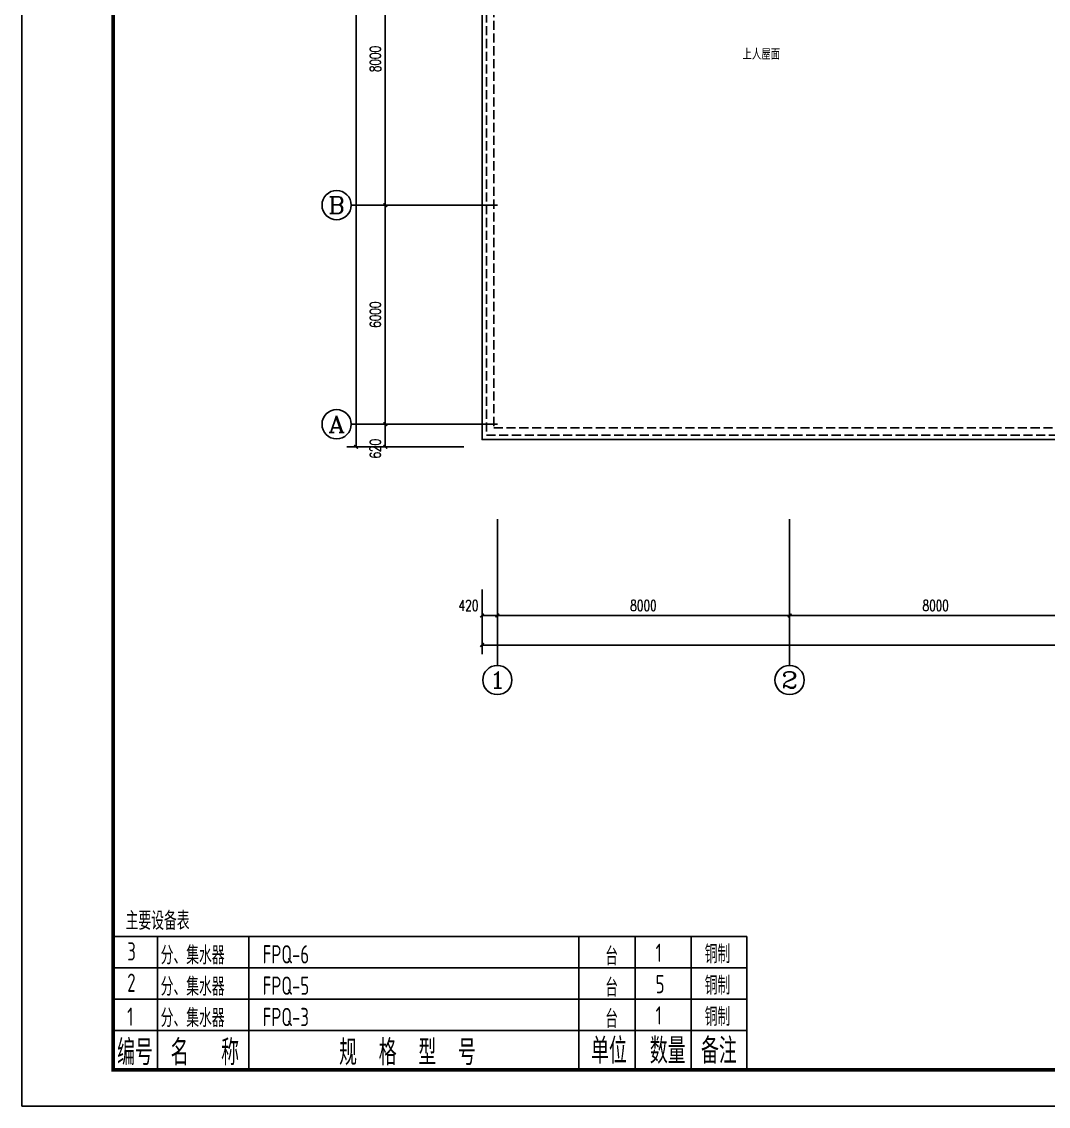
# Model space of a CAD drawing. Extents: x 2430460 to 2514560, y -608375 to -364775.
# Drawn here: x 2430460 to 2458565, y -424175 to -394475 of the extents above; entities that cross this region are included whole.
import ezdxf
from ezdxf.enums import TextEntityAlignment as Align

# ---------------------------------------------------------------- set-up
doc = ezdxf.new("R2010")
doc.units = 0
doc.header["$LTSCALE"] = 1000
doc.header["$MEASUREMENT"] = 0
doc.linetypes.add('DASH', pattern=[0.35, 0.25, -0.1])
doc.layers.add('A-FLOR-IDEN', color=7, linetype='Continuous', lineweight=20)
for name, color, linetype in [('AXIS', 3, 'Continuous'), ('AXIS_TEXT', 7, 'Continuous'), ('PUB_DIM', 3, 'Continuous'), ('PUB_TEXT', 7, 'Continuous'), ('TK', 4, 'Continuous'), ('设备表', 7, 'Continuous'), ('采暖', 7, 'Continuous')]:
    doc.layers.add(name, color=color, linetype=linetype)
doc.styles.add('11$0$TSSD_Norm', font='TSSDENG', dxfattribs={"width": 0.7, "bigfont": 'HZTXT'})
doc.styles.add('_TCH_AXIS', font='COMPLEX', dxfattribs={"bigfont": 'GBCBIG'})
doc.styles.add('_TCH_DIM_T3', font='SIMPLEX', dxfattribs={"width": 0.705882, "bigfont": 'GBCBIG'})
doc.styles.add('COMPLEX', font='COMPLEX')
doc.styles.add('HZTXT1', font='romans.shx', dxfattribs={"width": 0.7, "bigfont": 'GBHZFS.SHX'})
doc.styles.add('ROS', font='simhei.ttf', dxfattribs={"width": 0.7})
doc.styles.get("Standard").update_dxf_attribs({"font": 'gbenor.shx', "bigfont": 'gbcbig.shx'})
doc.styles.add('TSSD_Dimension', font='tssdeng.shx', dxfattribs={"width": 0.7, "bigfont": 'hztxt.shx'})
doc.styles.add('TSSD_Rein', font='Tssdeng.shx', dxfattribs={"width": 0.7, "bigfont": 'hztxt.shx'})
doc.dimstyles.new('_TCH_ARCH&&100', dxfattribs={"dimtxt": 297.5, "dimasz": 100, "dimexe": 250, "dimexo": 300, "dimgap": 126.25, "dimtad": 1, "dimdec": 0, "dimzin": 0, "dimdsep": 46, "dimtxsty": '_TCH_DIM_T3', "dimblk": 'ARCHTICK', "dimcen": 0.09, "dimclrt": 7, "dimazin": 2, "dimtfac": 1, "dimtdec": 0, "dimtix": 1, "dimtmove": 2, "dimatfit": 3, "dimfxl": 30, "dimtolj": 1, "dimtzin": 0, "dimarcsym": 0})

# ---------------------------------------------------------------- blocks, each defined once
blk = doc.blocks.new('_ArchTick')
at = {"color": 0, "linetype": 'ByBlock', "const_width": 0.4}
blk.add_lwpolyline([(-0.5, -0.5), (0.5, 0.5)], dxfattribs=at)
blk = doc.blocks.new('*D143')
at = {"layer": 'Defpoints', "color": 0, "transparency": 16777216}
for p in [(-45219, -16333), (11621, -16333), (11621, -17376)]:
    blk.add_point(p, dxfattribs=at)
at = {"layer": 'PUB_DIM', "color": 0, "lineweight": -2, "transparency": 16777216}
for p, q in [((-45219, -16633), (-45219, -17626)), ((11621, -16633), (11621, -17626)), ((-45219, -17376), (11621, -17376))]:
    blk.add_line(p, q, dxfattribs=at)
at = {"layer": 'PUB_DIM', "color": 0, "lineweight": -2, "transparency": 16777216, "xscale": 100, "yscale": 100, "zscale": 100, "rotation": 180}
blk.add_blockref('_ArchTick', (-45219, -17376), dxfattribs=at)
at = {"layer": 'PUB_DIM', "color": 0, "lineweight": -2, "transparency": 16777216, "xscale": 100, "yscale": 100, "zscale": 100}
blk.add_blockref('_ArchTick', (11621, -17376), dxfattribs=at)
at = {"layer": 'PUB_DIM', "color": 7, "transparency": 16777216, "insert": (-16799, -17101), "char_height": 297.5, "attachment_point": 5, "style": '_TCH_DIM_T3'}
blk.add_mtext('\\A1;56840', dxfattribs=at)
blk = doc.blocks.new('*D144')
at = {"layer": 'Defpoints', "color": 0, "transparency": 16777216}
for p in [(-45219, -15552), (-44799, -15552), (-44799, -16569)]:
    blk.add_point(p, dxfattribs=at)
at = {"layer": 'PUB_DIM', "color": 0, "lineweight": -2, "transparency": 16777216}
for p, q in [((-45219, -15852), (-45219, -16819)), ((-44799, -15852), (-44799, -16819)), ((-45219, -16569), (-44799, -16569))]:
    blk.add_line(p, q, dxfattribs=at)
at = {"layer": 'PUB_DIM', "color": 0, "lineweight": -2, "transparency": 16777216, "xscale": 100, "yscale": 100, "zscale": 100, "rotation": 180}
blk.add_blockref('_ArchTick', (-45219, -16569), dxfattribs=at)
at = {"layer": 'PUB_DIM', "color": 0, "lineweight": -2, "transparency": 16777216, "xscale": 100, "yscale": 100, "zscale": 100}
blk.add_blockref('_ArchTick', (-44799, -16569), dxfattribs=at)
at = {"layer": 'PUB_DIM', "color": 7, "transparency": 16777216, "insert": (-45589, -16294), "char_height": 297.5, "attachment_point": 5, "style": '_TCH_DIM_T3'}
blk.add_mtext('\\A1;420', dxfattribs=at)
blk = doc.blocks.new('*D145')
at = {"layer": 'Defpoints', "color": 0, "transparency": 16777216}
for p in [(-44799, -15552), (-36799, -15552), (-36799, -16569)]:
    blk.add_point(p, dxfattribs=at)
at = {"layer": 'PUB_DIM', "color": 0, "lineweight": -2, "transparency": 16777216}
for p, q in [((-44799, -15852), (-44799, -16819)), ((-36799, -15852), (-36799, -16819)), ((-44799, -16569), (-36799, -16569))]:
    blk.add_line(p, q, dxfattribs=at)
at = {"layer": 'PUB_DIM', "color": 0, "lineweight": -2, "transparency": 16777216, "xscale": 100, "yscale": 100, "zscale": 100, "rotation": 180}
blk.add_blockref('_ArchTick', (-44799, -16569), dxfattribs=at)
at = {"layer": 'PUB_DIM', "color": 0, "lineweight": -2, "transparency": 16777216, "xscale": 100, "yscale": 100, "zscale": 100}
blk.add_blockref('_ArchTick', (-36799, -16569), dxfattribs=at)
at = {"layer": 'PUB_DIM', "color": 7, "transparency": 16777216, "insert": (-40799, -16294), "char_height": 297.5, "attachment_point": 5, "style": '_TCH_DIM_T3'}
blk.add_mtext('\\A1;8000', dxfattribs=at)
blk = doc.blocks.new('*D146')
at = {"layer": 'Defpoints', "color": 0, "transparency": 16777216}
for p in [(-36799, -15552), (-28799, -15552), (-28799, -16569)]:
    blk.add_point(p, dxfattribs=at)
at = {"layer": 'PUB_DIM', "color": 0, "lineweight": -2, "transparency": 16777216}
for p, q in [((-36799, -15852), (-36799, -16819)), ((-28799, -15852), (-28799, -16819)), ((-36799, -16569), (-28799, -16569))]:
    blk.add_line(p, q, dxfattribs=at)
at = {"layer": 'PUB_DIM', "color": 0, "lineweight": -2, "transparency": 16777216, "xscale": 100, "yscale": 100, "zscale": 100, "rotation": 180}
blk.add_blockref('_ArchTick', (-36799, -16569), dxfattribs=at)
at = {"layer": 'PUB_DIM', "color": 0, "lineweight": -2, "transparency": 16777216, "xscale": 100, "yscale": 100, "zscale": 100}
blk.add_blockref('_ArchTick', (-28799, -16569), dxfattribs=at)
at = {"layer": 'PUB_DIM', "color": 7, "transparency": 16777216, "insert": (-32799, -16294), "char_height": 297.5, "attachment_point": 5, "style": '_TCH_DIM_T3'}
blk.add_mtext('\\A1;8000', dxfattribs=at)
blk = doc.blocks.new('*D153')
at = {"layer": 'Defpoints', "color": 0, "transparency": 16777216}
for p in [(-48667, 19089), (-47476, 19089), (-47476, -11951)]:
    blk.add_point(p, dxfattribs=at)
at = {"layer": 'PUB_DIM', "color": 0, "lineweight": -2, "transparency": 16777216}
for p, q in [((-47776, 19089), (-48917, 19089)), ((-48667, -11951), (-48667, 19089)), ((-47776, -11951), (-48917, -11951))]:
    blk.add_line(p, q, dxfattribs=at)
at = {"layer": 'PUB_DIM', "color": 0, "lineweight": -2, "transparency": 16777216, "xscale": 100, "yscale": 100, "zscale": 100}
for p, rotation in [((-48667, 19089), 90), ((-48667, -11951), 270)]:
    blk.add_blockref('_ArchTick', p, dxfattribs=dict(at, rotation=rotation))
at = {"layer": 'PUB_DIM', "color": 7, "transparency": 16777216, "insert": (-48942, 3569), "char_height": 297.5, "attachment_point": 5, "rotation": 90, "style": '_TCH_DIM_T3'}
blk.add_mtext('\\A1;31040', dxfattribs=at)
blk = doc.blocks.new('*D158')
at = {"layer": 'Defpoints', "color": 0, "transparency": 16777216}
for p in [(-47867, 2669), (-45419, 2669), (-45419, -5331)]:
    blk.add_point(p, dxfattribs=at)
at = {"layer": 'PUB_DIM', "color": 0, "lineweight": -2, "transparency": 16777216}
for p, q in [((-45719, 2669), (-48117, 2669)), ((-47867, -5331), (-47867, 2669)), ((-45719, -5331), (-48117, -5331))]:
    blk.add_line(p, q, dxfattribs=at)
at = {"layer": 'PUB_DIM', "color": 0, "lineweight": -2, "transparency": 16777216, "xscale": 100, "yscale": 100, "zscale": 100}
for p, rotation in [((-47867, 2669), 90), ((-47867, -5331), 270)]:
    blk.add_blockref('_ArchTick', p, dxfattribs=dict(at, rotation=rotation))
at = {"layer": 'PUB_DIM', "color": 7, "transparency": 16777216, "insert": (-48142, -1331), "char_height": 297.5, "attachment_point": 5, "rotation": 90, "style": '_TCH_DIM_T3'}
blk.add_mtext('\\A1;8000', dxfattribs=at)
blk = doc.blocks.new('*D159')
at = {"layer": 'Defpoints', "color": 0, "transparency": 16777216}
for p in [(-47867, -5331), (-45419, -5331), (-45419, -11331)]:
    blk.add_point(p, dxfattribs=at)
at = {"layer": 'PUB_DIM', "color": 0, "lineweight": -2, "transparency": 16777216}
for p, q in [((-45719, -5331), (-48117, -5331)), ((-47867, -11331), (-47867, -5331)), ((-45719, -11331), (-48117, -11331))]:
    blk.add_line(p, q, dxfattribs=at)
at = {"layer": 'PUB_DIM', "color": 0, "lineweight": -2, "transparency": 16777216, "xscale": 100, "yscale": 100, "zscale": 100}
for p, rotation in [((-47867, -5331), 90), ((-47867, -11331), 270)]:
    blk.add_blockref('_ArchTick', p, dxfattribs=dict(at, rotation=rotation))
at = {"layer": 'PUB_DIM', "color": 7, "transparency": 16777216, "insert": (-48142, -8331), "char_height": 297.5, "attachment_point": 5, "rotation": 90, "style": '_TCH_DIM_T3'}
blk.add_mtext('\\A1;6000', dxfattribs=at)
blk = doc.blocks.new('*D160')
at = {"layer": 'Defpoints', "color": 0, "transparency": 16777216}
for p in [(-47867, -11331), (-45419, -11331), (-45419, -11951)]:
    blk.add_point(p, dxfattribs=at)
at = {"layer": 'PUB_DIM', "color": 0, "lineweight": -2, "transparency": 16777216}
for p, q in [((-45719, -11331), (-48117, -11331)), ((-47867, -11951), (-47867, -11331)), ((-45719, -11951), (-48117, -11951))]:
    blk.add_line(p, q, dxfattribs=at)
at = {"layer": 'PUB_DIM', "color": 0, "lineweight": -2, "transparency": 16777216, "xscale": 100, "yscale": 100, "zscale": 100}
for p, rotation in [((-47867, -11331), 90), ((-47867, -11951), 270)]:
    blk.add_blockref('_ArchTick', p, dxfattribs=dict(at, rotation=rotation))
at = {"layer": 'PUB_DIM', "color": 7, "transparency": 16777216, "insert": (-48142, -12001), "char_height": 297.5, "attachment_point": 5, "rotation": 90, "style": '_TCH_DIM_T3'}
blk.add_mtext('\\A1;620', dxfattribs=at)
blk = doc.blocks.new('*D254')
at = {"layer": 'Defpoints', "color": 0, "transparency": 16777216}
for p in [(-45219, -16333), (11621, -16333), (11621, -17376)]:
    blk.add_point(p, dxfattribs=at)
at = {"layer": 'PUB_DIM', "color": 0, "lineweight": -2, "transparency": 16777216}
for p, q in [((-45219, -16633), (-45219, -17626)), ((11621, -16633), (11621, -17626)), ((-45219, -17376), (11621, -17376))]:
    blk.add_line(p, q, dxfattribs=at)
at = {"layer": 'PUB_DIM', "color": 0, "lineweight": -2, "transparency": 16777216, "xscale": 100, "yscale": 100, "zscale": 100, "rotation": 180}
blk.add_blockref('_ArchTick', (-45219, -17376), dxfattribs=at)
at = {"layer": 'PUB_DIM', "color": 0, "lineweight": -2, "transparency": 16777216, "xscale": 100, "yscale": 100, "zscale": 100}
blk.add_blockref('_ArchTick', (11621, -17376), dxfattribs=at)
at = {"layer": 'PUB_DIM', "color": 7, "transparency": 16777216, "insert": (-16799, -17101), "char_height": 297.5, "attachment_point": 5, "style": '_TCH_DIM_T3'}
blk.add_mtext('\\A1;56840', dxfattribs=at)
blk = doc.blocks.new('*D255')
at = {"layer": 'Defpoints', "color": 0, "transparency": 16777216}
for p in [(-45219, -15552), (-44799, -15552), (-44799, -16569)]:
    blk.add_point(p, dxfattribs=at)
at = {"layer": 'PUB_DIM', "color": 0, "lineweight": -2, "transparency": 16777216}
for p, q in [((-45219, -15852), (-45219, -16819)), ((-44799, -15852), (-44799, -16819)), ((-45219, -16569), (-44799, -16569))]:
    blk.add_line(p, q, dxfattribs=at)
at = {"layer": 'PUB_DIM', "color": 0, "lineweight": -2, "transparency": 16777216, "xscale": 100, "yscale": 100, "zscale": 100, "rotation": 180}
blk.add_blockref('_ArchTick', (-45219, -16569), dxfattribs=at)
at = {"layer": 'PUB_DIM', "color": 0, "lineweight": -2, "transparency": 16777216, "xscale": 100, "yscale": 100, "zscale": 100}
blk.add_blockref('_ArchTick', (-44799, -16569), dxfattribs=at)
at = {"layer": 'PUB_DIM', "color": 7, "transparency": 16777216, "insert": (-45589, -16294), "char_height": 297.5, "attachment_point": 5, "style": '_TCH_DIM_T3'}
blk.add_mtext('\\A1;420', dxfattribs=at)
blk = doc.blocks.new('*D256')
at = {"layer": 'Defpoints', "color": 0, "transparency": 16777216}
for p in [(-44799, -15552), (-36799, -15552), (-36799, -16569)]:
    blk.add_point(p, dxfattribs=at)
at = {"layer": 'PUB_DIM', "color": 0, "lineweight": -2, "transparency": 16777216}
for p, q in [((-44799, -15852), (-44799, -16819)), ((-36799, -15852), (-36799, -16819)), ((-44799, -16569), (-36799, -16569))]:
    blk.add_line(p, q, dxfattribs=at)
at = {"layer": 'PUB_DIM', "color": 0, "lineweight": -2, "transparency": 16777216, "xscale": 100, "yscale": 100, "zscale": 100, "rotation": 180}
blk.add_blockref('_ArchTick', (-44799, -16569), dxfattribs=at)
at = {"layer": 'PUB_DIM', "color": 0, "lineweight": -2, "transparency": 16777216, "xscale": 100, "yscale": 100, "zscale": 100}
blk.add_blockref('_ArchTick', (-36799, -16569), dxfattribs=at)
at = {"layer": 'PUB_DIM', "color": 7, "transparency": 16777216, "insert": (-40799, -16294), "char_height": 297.5, "attachment_point": 5, "style": '_TCH_DIM_T3'}
blk.add_mtext('\\A1;8000', dxfattribs=at)
blk = doc.blocks.new('*D257')
at = {"layer": 'Defpoints', "color": 0, "transparency": 16777216}
for p in [(-36799, -15552), (-28799, -15552), (-28799, -16569)]:
    blk.add_point(p, dxfattribs=at)
at = {"layer": 'PUB_DIM', "color": 0, "lineweight": -2, "transparency": 16777216}
for p, q in [((-36799, -15852), (-36799, -16819)), ((-28799, -15852), (-28799, -16819)), ((-36799, -16569), (-28799, -16569))]:
    blk.add_line(p, q, dxfattribs=at)
at = {"layer": 'PUB_DIM', "color": 0, "lineweight": -2, "transparency": 16777216, "xscale": 100, "yscale": 100, "zscale": 100, "rotation": 180}
blk.add_blockref('_ArchTick', (-36799, -16569), dxfattribs=at)
at = {"layer": 'PUB_DIM', "color": 0, "lineweight": -2, "transparency": 16777216, "xscale": 100, "yscale": 100, "zscale": 100}
blk.add_blockref('_ArchTick', (-28799, -16569), dxfattribs=at)
at = {"layer": 'PUB_DIM', "color": 7, "transparency": 16777216, "insert": (-32799, -16294), "char_height": 297.5, "attachment_point": 5, "style": '_TCH_DIM_T3'}
blk.add_mtext('\\A1;8000', dxfattribs=at)
blk = doc.blocks.new('*D264')
at = {"layer": 'Defpoints', "color": 0, "transparency": 16777216}
for p in [(-48667, 19089), (-47476, 19089), (-47476, -11951)]:
    blk.add_point(p, dxfattribs=at)
at = {"layer": 'PUB_DIM', "color": 0, "lineweight": -2, "transparency": 16777216}
for p, q in [((-47776, 19089), (-48917, 19089)), ((-48667, -11951), (-48667, 19089)), ((-47776, -11951), (-48917, -11951))]:
    blk.add_line(p, q, dxfattribs=at)
at = {"layer": 'PUB_DIM', "color": 0, "lineweight": -2, "transparency": 16777216, "xscale": 100, "yscale": 100, "zscale": 100}
for p, rotation in [((-48667, 19089), 90), ((-48667, -11951), 270)]:
    blk.add_blockref('_ArchTick', p, dxfattribs=dict(at, rotation=rotation))
at = {"layer": 'PUB_DIM', "color": 7, "transparency": 16777216, "insert": (-48942, 3569), "char_height": 297.5, "attachment_point": 5, "rotation": 90, "style": '_TCH_DIM_T3'}
blk.add_mtext('\\A1;31040', dxfattribs=at)
blk = doc.blocks.new('*D269')
at = {"layer": 'Defpoints', "color": 0, "transparency": 16777216}
for p in [(-47867, 2669), (-45419, 2669), (-45419, -5331)]:
    blk.add_point(p, dxfattribs=at)
at = {"layer": 'PUB_DIM', "color": 0, "lineweight": -2, "transparency": 16777216}
for p, q in [((-45719, 2669), (-48117, 2669)), ((-47867, -5331), (-47867, 2669)), ((-45719, -5331), (-48117, -5331))]:
    blk.add_line(p, q, dxfattribs=at)
at = {"layer": 'PUB_DIM', "color": 0, "lineweight": -2, "transparency": 16777216, "xscale": 100, "yscale": 100, "zscale": 100}
for p, rotation in [((-47867, 2669), 90), ((-47867, -5331), 270)]:
    blk.add_blockref('_ArchTick', p, dxfattribs=dict(at, rotation=rotation))
at = {"layer": 'PUB_DIM', "color": 7, "transparency": 16777216, "insert": (-48142, -1331), "char_height": 297.5, "attachment_point": 5, "rotation": 90, "style": '_TCH_DIM_T3'}
blk.add_mtext('\\A1;8000', dxfattribs=at)
blk = doc.blocks.new('*D270')
at = {"layer": 'Defpoints', "color": 0, "transparency": 16777216}
for p in [(-47867, -5331), (-45419, -5331), (-45419, -11331)]:
    blk.add_point(p, dxfattribs=at)
at = {"layer": 'PUB_DIM', "color": 0, "lineweight": -2, "transparency": 16777216}
for p, q in [((-45719, -5331), (-48117, -5331)), ((-47867, -11331), (-47867, -5331)), ((-45719, -11331), (-48117, -11331))]:
    blk.add_line(p, q, dxfattribs=at)
at = {"layer": 'PUB_DIM', "color": 0, "lineweight": -2, "transparency": 16777216, "xscale": 100, "yscale": 100, "zscale": 100}
for p, rotation in [((-47867, -5331), 90), ((-47867, -11331), 270)]:
    blk.add_blockref('_ArchTick', p, dxfattribs=dict(at, rotation=rotation))
at = {"layer": 'PUB_DIM', "color": 7, "transparency": 16777216, "insert": (-48142, -8331), "char_height": 297.5, "attachment_point": 5, "rotation": 90, "style": '_TCH_DIM_T3'}
blk.add_mtext('\\A1;6000', dxfattribs=at)
blk = doc.blocks.new('*D271')
at = {"layer": 'Defpoints', "color": 0, "transparency": 16777216}
for p in [(-47867, -11331), (-45419, -11331), (-45419, -11951)]:
    blk.add_point(p, dxfattribs=at)
at = {"layer": 'PUB_DIM', "color": 0, "lineweight": -2, "transparency": 16777216}
for p, q in [((-45719, -11331), (-48117, -11331)), ((-47867, -11951), (-47867, -11331)), ((-45719, -11951), (-48117, -11951))]:
    blk.add_line(p, q, dxfattribs=at)
at = {"layer": 'PUB_DIM', "color": 0, "lineweight": -2, "transparency": 16777216, "xscale": 100, "yscale": 100, "zscale": 100}
for p, rotation in [((-47867, -11331), 90), ((-47867, -11951), 270)]:
    blk.add_blockref('_ArchTick', p, dxfattribs=dict(at, rotation=rotation))
at = {"layer": 'PUB_DIM', "color": 7, "transparency": 16777216, "insert": (-48142, -12001), "char_height": 297.5, "attachment_point": 5, "rotation": 90, "style": '_TCH_DIM_T3'}
blk.add_mtext('\\A1;620', dxfattribs=at)
blk = doc.blocks.new('*D365')
at = {"layer": 'Defpoints', "color": 0, "transparency": 16777216}
for p in [(-45219, -16333), (11621, -16333), (11621, -17376)]:
    blk.add_point(p, dxfattribs=at)
at = {"layer": 'PUB_DIM', "color": 0, "lineweight": -2, "transparency": 16777216}
for p, q in [((-45219, -16633), (-45219, -17626)), ((11621, -16633), (11621, -17626)), ((-45219, -17376), (11621, -17376))]:
    blk.add_line(p, q, dxfattribs=at)
at = {"layer": 'PUB_DIM', "color": 0, "lineweight": -2, "transparency": 16777216, "xscale": 100, "yscale": 100, "zscale": 100, "rotation": 180}
blk.add_blockref('_ArchTick', (-45219, -17376), dxfattribs=at)
at = {"layer": 'PUB_DIM', "color": 0, "lineweight": -2, "transparency": 16777216, "xscale": 100, "yscale": 100, "zscale": 100}
blk.add_blockref('_ArchTick', (11621, -17376), dxfattribs=at)
at = {"layer": 'PUB_DIM', "color": 7, "transparency": 16777216, "insert": (-16799, -17101), "char_height": 297.5, "attachment_point": 5, "style": '_TCH_DIM_T3'}
blk.add_mtext('\\A1;56840', dxfattribs=at)
blk = doc.blocks.new('*D366')
at = {"layer": 'Defpoints', "color": 0, "transparency": 16777216}
for p in [(-45219, -15552), (-44799, -15552), (-44799, -16569)]:
    blk.add_point(p, dxfattribs=at)
at = {"layer": 'PUB_DIM', "color": 0, "lineweight": -2, "transparency": 16777216}
for p, q in [((-45219, -15852), (-45219, -16819)), ((-44799, -15852), (-44799, -16819)), ((-45219, -16569), (-44799, -16569))]:
    blk.add_line(p, q, dxfattribs=at)
at = {"layer": 'PUB_DIM', "color": 0, "lineweight": -2, "transparency": 16777216, "xscale": 100, "yscale": 100, "zscale": 100, "rotation": 180}
blk.add_blockref('_ArchTick', (-45219, -16569), dxfattribs=at)
at = {"layer": 'PUB_DIM', "color": 0, "lineweight": -2, "transparency": 16777216, "xscale": 100, "yscale": 100, "zscale": 100}
blk.add_blockref('_ArchTick', (-44799, -16569), dxfattribs=at)
at = {"layer": 'PUB_DIM', "color": 7, "transparency": 16777216, "insert": (-45589, -16294), "char_height": 297.5, "attachment_point": 5, "style": '_TCH_DIM_T3'}
blk.add_mtext('\\A1;420', dxfattribs=at)
blk = doc.blocks.new('*D367')
at = {"layer": 'Defpoints', "color": 0, "transparency": 16777216}
for p in [(-44799, -15552), (-36799, -15552), (-36799, -16569)]:
    blk.add_point(p, dxfattribs=at)
at = {"layer": 'PUB_DIM', "color": 0, "lineweight": -2, "transparency": 16777216}
for p, q in [((-44799, -15852), (-44799, -16819)), ((-36799, -15852), (-36799, -16819)), ((-44799, -16569), (-36799, -16569))]:
    blk.add_line(p, q, dxfattribs=at)
at = {"layer": 'PUB_DIM', "color": 0, "lineweight": -2, "transparency": 16777216, "xscale": 100, "yscale": 100, "zscale": 100, "rotation": 180}
blk.add_blockref('_ArchTick', (-44799, -16569), dxfattribs=at)
at = {"layer": 'PUB_DIM', "color": 0, "lineweight": -2, "transparency": 16777216, "xscale": 100, "yscale": 100, "zscale": 100}
blk.add_blockref('_ArchTick', (-36799, -16569), dxfattribs=at)
at = {"layer": 'PUB_DIM', "color": 7, "transparency": 16777216, "insert": (-40799, -16294), "char_height": 297.5, "attachment_point": 5, "style": '_TCH_DIM_T3'}
blk.add_mtext('\\A1;8000', dxfattribs=at)
blk = doc.blocks.new('*D368')
at = {"layer": 'Defpoints', "color": 0, "transparency": 16777216}
for p in [(-36799, -15552), (-28799, -15552), (-28799, -16569)]:
    blk.add_point(p, dxfattribs=at)
at = {"layer": 'PUB_DIM', "color": 0, "lineweight": -2, "transparency": 16777216}
for p, q in [((-36799, -15852), (-36799, -16819)), ((-28799, -15852), (-28799, -16819)), ((-36799, -16569), (-28799, -16569))]:
    blk.add_line(p, q, dxfattribs=at)
at = {"layer": 'PUB_DIM', "color": 0, "lineweight": -2, "transparency": 16777216, "xscale": 100, "yscale": 100, "zscale": 100, "rotation": 180}
blk.add_blockref('_ArchTick', (-36799, -16569), dxfattribs=at)
at = {"layer": 'PUB_DIM', "color": 0, "lineweight": -2, "transparency": 16777216, "xscale": 100, "yscale": 100, "zscale": 100}
blk.add_blockref('_ArchTick', (-28799, -16569), dxfattribs=at)
at = {"layer": 'PUB_DIM', "color": 7, "transparency": 16777216, "insert": (-32799, -16294), "char_height": 297.5, "attachment_point": 5, "style": '_TCH_DIM_T3'}
blk.add_mtext('\\A1;8000', dxfattribs=at)
blk = doc.blocks.new('*D375')
at = {"layer": 'Defpoints', "color": 0, "transparency": 16777216}
for p in [(-48667, 19089), (-47476, 19089), (-47476, -11951)]:
    blk.add_point(p, dxfattribs=at)
at = {"layer": 'PUB_DIM', "color": 0, "lineweight": -2, "transparency": 16777216}
for p, q in [((-47776, 19089), (-48917, 19089)), ((-48667, -11951), (-48667, 19089)), ((-47776, -11951), (-48917, -11951))]:
    blk.add_line(p, q, dxfattribs=at)
at = {"layer": 'PUB_DIM', "color": 0, "lineweight": -2, "transparency": 16777216, "xscale": 100, "yscale": 100, "zscale": 100}
for p, rotation in [((-48667, 19089), 90), ((-48667, -11951), 270)]:
    blk.add_blockref('_ArchTick', p, dxfattribs=dict(at, rotation=rotation))
at = {"layer": 'PUB_DIM', "color": 7, "transparency": 16777216, "insert": (-48942, 3569), "char_height": 297.5, "attachment_point": 5, "rotation": 90, "style": '_TCH_DIM_T3'}
blk.add_mtext('\\A1;31040', dxfattribs=at)
blk = doc.blocks.new('*D380')
at = {"layer": 'Defpoints', "color": 0, "transparency": 16777216}
for p in [(-47867, 2669), (-45419, 2669), (-45419, -5331)]:
    blk.add_point(p, dxfattribs=at)
at = {"layer": 'PUB_DIM', "color": 0, "lineweight": -2, "transparency": 16777216}
for p, q in [((-45719, 2669), (-48117, 2669)), ((-47867, -5331), (-47867, 2669)), ((-45719, -5331), (-48117, -5331))]:
    blk.add_line(p, q, dxfattribs=at)
at = {"layer": 'PUB_DIM', "color": 0, "lineweight": -2, "transparency": 16777216, "xscale": 100, "yscale": 100, "zscale": 100}
for p, rotation in [((-47867, 2669), 90), ((-47867, -5331), 270)]:
    blk.add_blockref('_ArchTick', p, dxfattribs=dict(at, rotation=rotation))
at = {"layer": 'PUB_DIM', "color": 7, "transparency": 16777216, "insert": (-48142, -1331), "char_height": 297.5, "attachment_point": 5, "rotation": 90, "style": '_TCH_DIM_T3'}
blk.add_mtext('\\A1;8000', dxfattribs=at)
blk = doc.blocks.new('*D381')
at = {"layer": 'Defpoints', "color": 0, "transparency": 16777216}
for p in [(-47867, -5331), (-45419, -5331), (-45419, -11331)]:
    blk.add_point(p, dxfattribs=at)
at = {"layer": 'PUB_DIM', "color": 0, "lineweight": -2, "transparency": 16777216}
for p, q in [((-45719, -5331), (-48117, -5331)), ((-47867, -11331), (-47867, -5331)), ((-45719, -11331), (-48117, -11331))]:
    blk.add_line(p, q, dxfattribs=at)
at = {"layer": 'PUB_DIM', "color": 0, "lineweight": -2, "transparency": 16777216, "xscale": 100, "yscale": 100, "zscale": 100}
for p, rotation in [((-47867, -5331), 90), ((-47867, -11331), 270)]:
    blk.add_blockref('_ArchTick', p, dxfattribs=dict(at, rotation=rotation))
at = {"layer": 'PUB_DIM', "color": 7, "transparency": 16777216, "insert": (-48142, -8331), "char_height": 297.5, "attachment_point": 5, "rotation": 90, "style": '_TCH_DIM_T3'}
blk.add_mtext('\\A1;6000', dxfattribs=at)
blk = doc.blocks.new('*D382')
at = {"layer": 'Defpoints', "color": 0, "transparency": 16777216}
for p in [(-47867, -11331), (-45419, -11331), (-45419, -11951)]:
    blk.add_point(p, dxfattribs=at)
at = {"layer": 'PUB_DIM', "color": 0, "lineweight": -2, "transparency": 16777216}
for p, q in [((-45719, -11331), (-48117, -11331)), ((-47867, -11951), (-47867, -11331)), ((-45719, -11951), (-48117, -11951))]:
    blk.add_line(p, q, dxfattribs=at)
at = {"layer": 'PUB_DIM', "color": 0, "lineweight": -2, "transparency": 16777216, "xscale": 100, "yscale": 100, "zscale": 100}
for p, rotation in [((-47867, -11331), 90), ((-47867, -11951), 270)]:
    blk.add_blockref('_ArchTick', p, dxfattribs=dict(at, rotation=rotation))
at = {"layer": 'PUB_DIM', "color": 7, "transparency": 16777216, "insert": (-48142, -12001), "char_height": 297.5, "attachment_point": 5, "rotation": 90, "style": '_TCH_DIM_T3'}
blk.add_mtext('\\A1;620', dxfattribs=at)
blk = doc.blocks.new('_AXISO')
blk.add_circle((0, 0), 0.5)
at = {"layer": 'AXIS_TEXT', "style": 'COMPLEX', "width": 1.041667}
blk.add_attdef('A', text='', height=0.56, dxfattribs=at).set_placement((-0.25, -0.28), (0.25, -0.28), align=Align.FIT)
blk = doc.blocks.new('*D402')
at = {"layer": 'Defpoints', "color": 0, "transparency": 16777216}
for p in [(-45219, -16333), (11621, -16333), (11621, -17376)]:
    blk.add_point(p, dxfattribs=at)
at = {"layer": 'PUB_DIM', "color": 0, "lineweight": -2, "transparency": 16777216}
for p, q in [((-45219, -16633), (-45219, -17626)), ((11621, -16633), (11621, -17626)), ((-45219, -17376), (11621, -17376))]:
    blk.add_line(p, q, dxfattribs=at)
at = {"layer": 'PUB_DIM', "color": 0, "lineweight": -2, "transparency": 16777216, "xscale": 100, "yscale": 100, "zscale": 100, "rotation": 180}
blk.add_blockref('_ArchTick', (-45219, -17376), dxfattribs=at)
at = {"layer": 'PUB_DIM', "color": 0, "lineweight": -2, "transparency": 16777216, "xscale": 100, "yscale": 100, "zscale": 100}
blk.add_blockref('_ArchTick', (11621, -17376), dxfattribs=at)
at = {"layer": 'PUB_DIM', "color": 7, "transparency": 16777216, "insert": (-16799, -17101), "char_height": 297.5, "attachment_point": 5, "style": '_TCH_DIM_T3'}
blk.add_mtext('\\A1;56840', dxfattribs=at)
blk = doc.blocks.new('*D403')
at = {"layer": 'Defpoints', "color": 0, "transparency": 16777216}
for p in [(-45219, -15552), (-44799, -15552), (-44799, -16569)]:
    blk.add_point(p, dxfattribs=at)
at = {"layer": 'PUB_DIM', "color": 0, "lineweight": -2, "transparency": 16777216}
for p, q in [((-45219, -15852), (-45219, -16819)), ((-44799, -15852), (-44799, -16819)), ((-45219, -16569), (-44799, -16569))]:
    blk.add_line(p, q, dxfattribs=at)
at = {"layer": 'PUB_DIM', "color": 0, "lineweight": -2, "transparency": 16777216, "xscale": 100, "yscale": 100, "zscale": 100, "rotation": 180}
blk.add_blockref('_ArchTick', (-45219, -16569), dxfattribs=at)
at = {"layer": 'PUB_DIM', "color": 0, "lineweight": -2, "transparency": 16777216, "xscale": 100, "yscale": 100, "zscale": 100}
blk.add_blockref('_ArchTick', (-44799, -16569), dxfattribs=at)
at = {"layer": 'PUB_DIM', "color": 7, "transparency": 16777216, "insert": (-45589, -16294), "char_height": 297.5, "attachment_point": 5, "style": '_TCH_DIM_T3'}
blk.add_mtext('\\A1;420', dxfattribs=at)
blk = doc.blocks.new('*D404')
at = {"layer": 'Defpoints', "color": 0, "transparency": 16777216}
for p in [(-44799, -15552), (-36799, -15552), (-36799, -16569)]:
    blk.add_point(p, dxfattribs=at)
at = {"layer": 'PUB_DIM', "color": 0, "lineweight": -2, "transparency": 16777216}
for p, q in [((-44799, -15852), (-44799, -16819)), ((-36799, -15852), (-36799, -16819)), ((-44799, -16569), (-36799, -16569))]:
    blk.add_line(p, q, dxfattribs=at)
at = {"layer": 'PUB_DIM', "color": 0, "lineweight": -2, "transparency": 16777216, "xscale": 100, "yscale": 100, "zscale": 100, "rotation": 180}
blk.add_blockref('_ArchTick', (-44799, -16569), dxfattribs=at)
at = {"layer": 'PUB_DIM', "color": 0, "lineweight": -2, "transparency": 16777216, "xscale": 100, "yscale": 100, "zscale": 100}
blk.add_blockref('_ArchTick', (-36799, -16569), dxfattribs=at)
at = {"layer": 'PUB_DIM', "color": 7, "transparency": 16777216, "insert": (-40799, -16294), "char_height": 297.5, "attachment_point": 5, "style": '_TCH_DIM_T3'}
blk.add_mtext('\\A1;8000', dxfattribs=at)
blk = doc.blocks.new('*D405')
at = {"layer": 'Defpoints', "color": 0, "transparency": 16777216}
for p in [(-36799, -15552), (-28799, -15552), (-28799, -16569)]:
    blk.add_point(p, dxfattribs=at)
at = {"layer": 'PUB_DIM', "color": 0, "lineweight": -2, "transparency": 16777216}
for p, q in [((-36799, -15852), (-36799, -16819)), ((-28799, -15852), (-28799, -16819)), ((-36799, -16569), (-28799, -16569))]:
    blk.add_line(p, q, dxfattribs=at)
at = {"layer": 'PUB_DIM', "color": 0, "lineweight": -2, "transparency": 16777216, "xscale": 100, "yscale": 100, "zscale": 100, "rotation": 180}
blk.add_blockref('_ArchTick', (-36799, -16569), dxfattribs=at)
at = {"layer": 'PUB_DIM', "color": 0, "lineweight": -2, "transparency": 16777216, "xscale": 100, "yscale": 100, "zscale": 100}
blk.add_blockref('_ArchTick', (-28799, -16569), dxfattribs=at)
at = {"layer": 'PUB_DIM', "color": 7, "transparency": 16777216, "insert": (-32799, -16294), "char_height": 297.5, "attachment_point": 5, "style": '_TCH_DIM_T3'}
blk.add_mtext('\\A1;8000', dxfattribs=at)
blk = doc.blocks.new('*D412')
at = {"layer": 'Defpoints', "color": 0, "transparency": 16777216}
for p in [(-48667, 19089), (-47476, 19089), (-47476, -11951)]:
    blk.add_point(p, dxfattribs=at)
at = {"layer": 'PUB_DIM', "color": 0, "lineweight": -2, "transparency": 16777216}
for p, q in [((-47776, 19089), (-48917, 19089)), ((-48667, -11951), (-48667, 19089)), ((-47776, -11951), (-48917, -11951))]:
    blk.add_line(p, q, dxfattribs=at)
at = {"layer": 'PUB_DIM', "color": 0, "lineweight": -2, "transparency": 16777216, "xscale": 100, "yscale": 100, "zscale": 100}
for p, rotation in [((-48667, 19089), 90), ((-48667, -11951), 270)]:
    blk.add_blockref('_ArchTick', p, dxfattribs=dict(at, rotation=rotation))
at = {"layer": 'PUB_DIM', "color": 7, "transparency": 16777216, "insert": (-48942, 3569), "char_height": 297.5, "attachment_point": 5, "rotation": 90, "style": '_TCH_DIM_T3'}
blk.add_mtext('\\A1;31040', dxfattribs=at)
blk = doc.blocks.new('*D417')
at = {"layer": 'Defpoints', "color": 0, "transparency": 16777216}
for p in [(-47867, 2669), (-45419, 2669), (-45419, -5331)]:
    blk.add_point(p, dxfattribs=at)
at = {"layer": 'PUB_DIM', "color": 0, "lineweight": -2, "transparency": 16777216}
for p, q in [((-45719, 2669), (-48117, 2669)), ((-47867, -5331), (-47867, 2669)), ((-45719, -5331), (-48117, -5331))]:
    blk.add_line(p, q, dxfattribs=at)
at = {"layer": 'PUB_DIM', "color": 0, "lineweight": -2, "transparency": 16777216, "xscale": 100, "yscale": 100, "zscale": 100}
for p, rotation in [((-47867, 2669), 90), ((-47867, -5331), 270)]:
    blk.add_blockref('_ArchTick', p, dxfattribs=dict(at, rotation=rotation))
at = {"layer": 'PUB_DIM', "color": 7, "transparency": 16777216, "insert": (-48142, -1331), "char_height": 297.5, "attachment_point": 5, "rotation": 90, "style": '_TCH_DIM_T3'}
blk.add_mtext('\\A1;8000', dxfattribs=at)
blk = doc.blocks.new('*D418')
at = {"layer": 'Defpoints', "color": 0, "transparency": 16777216}
for p in [(-47867, -5331), (-45419, -5331), (-45419, -11331)]:
    blk.add_point(p, dxfattribs=at)
at = {"layer": 'PUB_DIM', "color": 0, "lineweight": -2, "transparency": 16777216}
for p, q in [((-45719, -5331), (-48117, -5331)), ((-47867, -11331), (-47867, -5331)), ((-45719, -11331), (-48117, -11331))]:
    blk.add_line(p, q, dxfattribs=at)
at = {"layer": 'PUB_DIM', "color": 0, "lineweight": -2, "transparency": 16777216, "xscale": 100, "yscale": 100, "zscale": 100}
for p, rotation in [((-47867, -5331), 90), ((-47867, -11331), 270)]:
    blk.add_blockref('_ArchTick', p, dxfattribs=dict(at, rotation=rotation))
at = {"layer": 'PUB_DIM', "color": 7, "transparency": 16777216, "insert": (-48142, -8331), "char_height": 297.5, "attachment_point": 5, "rotation": 90, "style": '_TCH_DIM_T3'}
blk.add_mtext('\\A1;6000', dxfattribs=at)
blk = doc.blocks.new('*D419')
at = {"layer": 'Defpoints', "color": 0, "transparency": 16777216}
for p in [(-47867, -11331), (-45419, -11331), (-45419, -11951)]:
    blk.add_point(p, dxfattribs=at)
at = {"layer": 'PUB_DIM', "color": 0, "lineweight": -2, "transparency": 16777216}
for p, q in [((-45719, -11331), (-48117, -11331)), ((-47867, -11951), (-47867, -11331)), ((-45719, -11951), (-48117, -11951))]:
    blk.add_line(p, q, dxfattribs=at)
at = {"layer": 'PUB_DIM', "color": 0, "lineweight": -2, "transparency": 16777216, "xscale": 100, "yscale": 100, "zscale": 100}
for p, rotation in [((-47867, -11331), 90), ((-47867, -11951), 270)]:
    blk.add_blockref('_ArchTick', p, dxfattribs=dict(at, rotation=rotation))
at = {"layer": 'PUB_DIM', "color": 7, "transparency": 16777216, "insert": (-48142, -12001), "char_height": 297.5, "attachment_point": 5, "rotation": 90, "style": '_TCH_DIM_T3'}
blk.add_mtext('\\A1;620', dxfattribs=at)
blk = doc.blocks.new('*U544')
at = {"color": 3}
blk.add_lwpolyline([(-84100, 0), (0, 0), (0, 59400), (-84100, 59400)], close=True, dxfattribs=at)
at = {"color": 3, "const_width": 100}
blk.add_lwpolyline([(-81600, 1000), (-1000, 1000), (-1000, 58400), (-81600, 58400)], close=True, dxfattribs=at)
at = {"layer": 'TK', "color": 4, "style": 'HZTXT1'}
for tag, height, width, p in [('项目负责1', 400, 0.6, (-4500, 19196)), ('项目负责2', 400, 0.6, (-4500, 18296)), ('专责', 400, 0.6, (-4500, 17396)), ('审定', 400, 0.6, (-4500, 16496)), ('审核', 400, 0.6, (-4500, 15596)), ('校对', 400, 0.6, (-4500, 14696)), ('设计', 400, 0.6, (-4500, 13796)), ('绘图', 400, 0.6, (-4500, 12896)), ('建设单位', 450, 0.6, (-4500, 11050)), ('工号', 400, 0.5, (-5501, 3507)), ('版次', 400, 0.7, (-2138, 3498)), ('阶段', 400, 0.7, (-2138, 2498)), ('比例', 400, 0.7, (-5491, 1513)), ('日期', 400, 0.7, (-2138, 1498))]:
    blk.add_attdef(tag, text='', height=height, dxfattribs=dict(at, width=width)).set_placement(p, align=Align.MIDDLE)
at = {"layer": 'TK', "color": 1, "lineweight": -3, "style": 'HZTXT1', "width": 0.6}
blk.add_attdef('工程名称', text='', height=450, dxfattribs=at).set_placement((-4500, 9050), align=Align.MIDDLE)
at = {"layer": 'TK', "color": 4, "lineweight": -3, "style": 'HZTXT1', "width": 0.6}
blk.add_attdef('子项名称', text='', height=450, dxfattribs=at).set_placement((-4500, 7050), align=Align.MIDDLE)
at = {"layer": 'TK', "color": 1, "lineweight": -3, "width": 0.6, "flags": 104}
blk.add_attdef('图名', text='', height=400, dxfattribs=at).set_placement((-4558, 4958), align=Align.MIDDLE_CENTER)
at = {"layer": 'TK', "color": 1, "style": 'HZTXT1', "width": 0.7}
blk.add_attdef('图号', text='', height=400, dxfattribs=at).set_placement((-5491, 2513), align=Align.MIDDLE)
blk = doc.blocks.new('A$C7281566F')
blk.add_lwpolyline([(-29319.5, 16139.4), (-45219.5, 16139.4), (-45219.5, -11750.6), (-4379.5, -11750.6), (-4379.5, -5750.6)])
at = {"color": 2, "linetype": 'DASH'}
for points in [[(-29319.5, 16019.4), (-45099.5, 16019.4), (-45099.5, -11630.6), (-4499.5, -11630.6), (-4499.5, -5750.6)], [(-29319.5, 15819.4), (-44899.5, 15819.4), (-44899.5, -11430.6), (-4699.5, -11430.6), (-4699.5, -5750.6)]]:
    blk.add_lwpolyline(points, dxfattribs=at)
at = {"layer": 'AXIS'}
for p, q in [((-44799.5, -5330.6), (-48799.5, -5330.6)), ((-44799.5, -11330.6), (-48799.5, -11330.6)), ((-44799.5, -13934.5), (-44799.5, -17934.5)), ((-36799.5, -13934.5), (-36799.5, -17934.5))]:
    blk.add_line(p, q, dxfattribs=at)
ref = blk.add_blockref('_AXISO', (-49199.5, -5330.6), dxfattribs=dict(at, xscale=800, yscale=800, zscale=800))
ref.add_attrib('A', 'B', dxfattribs={"layer": 'AXIS_TEXT', "height": 452.5, "style": '_TCH_AXIS', "width": 1.235294}).set_placement((-49425.7, -5556.9), (-48973.2, -5556.9), align=Align.FIT)
ref = blk.add_blockref('_AXISO', (-49199.5, -11330.6), dxfattribs=dict(at, xscale=800, yscale=800, zscale=800))
ref.add_attrib('A', 'A', dxfattribs={"layer": 'AXIS_TEXT', "height": 452.5, "style": '_TCH_AXIS', "width": 1.166667}).set_placement((-49425.7, -11556.9), (-48973.2, -11556.9), align=Align.FIT)
ref = blk.add_blockref('_AXISO', (-44799.5, -18334.5), dxfattribs=dict(at, xscale=800, yscale=800, zscale=800))
ref.add_attrib('A', '1', dxfattribs={"layer": 'AXIS_TEXT', "height": 452.5, "style": '_TCH_AXIS', "width": 2.333333}).set_placement((-45025.7, -18560.8), (-44573.2, -18560.8), align=Align.FIT)
ref = blk.add_blockref('_AXISO', (-36799.5, -18334.5), dxfattribs=dict(at, xscale=800, yscale=800, zscale=800))
ref.add_attrib('A', '2', dxfattribs={"layer": 'AXIS_TEXT', "height": 452.5, "style": '_TCH_AXIS', "width": 1.5}).set_placement((-37025.7, -18560.8), (-36573.2, -18560.8), align=Align.FIT)
at = {"layer": 'A-FLOR-IDEN', "style": 'ROS', "width": 0.7}
blk.add_text('上人屋面', height=262.87, dxfattribs=at).set_placement((-38090.2, -1317.8))
at = {"layer": 'PUB_DIM'}
for p1, p2, distance, picture, middle in [((-47475.8, -11950.6), (-47475.8, 19089.4), 1190.9, '*D153', (-48941.7, 3569.4)), ((-47475.8, -11950.6), (-47475.8, 19089.4), 1190.9, '*D264', (-48941.7, 3569.4)), ((-47475.8, -11950.6), (-47475.8, 19089.4), 1190.9, '*D375', (-48941.7, 3569.4)), ((-47475.8, -11950.6), (-47475.8, 19089.4), 1190.9, '*D412', (-48941.7, 3569.4)), ((-45419.5, -5330.6), (-45419.5, 2669.4), 2447.4, '*D158', (-48141.9, -1330.6)), ((-45419.5, -5330.6), (-45419.5, 2669.4), 2447.4, '*D269', (-48141.9, -1330.6)), ((-45419.5, -5330.6), (-45419.5, 2669.4), 2447.4, '*D380', (-48141.9, -1330.6)), ((-45419.5, -5330.6), (-45419.5, 2669.4), 2447.4, '*D417', (-48141.9, -1330.6)), ((-45419.5, -11330.6), (-45419.5, -5330.6), 2447.4, '*D159', (-48141.9, -8330.6)), ((-45419.5, -11330.6), (-45419.5, -5330.6), 2447.4, '*D270', (-48141.9, -8330.6)), ((-45419.5, -11330.6), (-45419.5, -5330.6), 2447.4, '*D381', (-48141.9, -8330.6)), ((-45419.5, -11330.6), (-45419.5, -5330.6), 2447.4, '*D418', (-48141.9, -8330.6)), ((-44799.5, -15552.1), (-36799.5, -15552.1), -1017, '*D145', (-40799.5, -16294.1)), ((-44799.5, -15552.1), (-36799.5, -15552.1), -1017, '*D256', (-40799.5, -16294.1)), ((-44799.5, -15552.1), (-36799.5, -15552.1), -1017, '*D367', (-40799.5, -16294.1)), ((-44799.5, -15552.1), (-36799.5, -15552.1), -1017, '*D404', (-40799.5, -16294.1)), ((-36799.5, -15552.1), (-28799.5, -15552.1), -1017, '*D146', (-32799.5, -16294.1)), ((-36799.5, -15552.1), (-28799.5, -15552.1), -1017, '*D257', (-32799.5, -16294.1)), ((-36799.5, -15552.1), (-28799.5, -15552.1), -1017, '*D368', (-32799.5, -16294.1)), ((-36799.5, -15552.1), (-28799.5, -15552.1), -1017, '*D405', (-32799.5, -16294.1)), ((-45219.5, -16333.4), (11620.5, -16333.4), -1042.6, '*D143', (-16799.5, -17101)), ((-45219.5, -16333.4), (11620.5, -16333.4), -1042.6, '*D254', (-16799.5, -17101)), ((-45219.5, -16333.4), (11620.5, -16333.4), -1042.6, '*D365', (-16799.5, -17101)), ((-45219.5, -16333.4), (11620.5, -16333.4), -1042.6, '*D402', (-16799.5, -17101))]:
    dim = blk.add_aligned_dim(p1=p1, p2=p2, distance=distance, dimstyle='_TCH_ARCH&&100', dxfattribs=at)
    dim.commit()
    dim.dimension.update_dxf_attribs({"geometry": picture, "text_midpoint": middle})
for base, p1, p2, angle, picture, middle in [((-47866.9, -11330.6), (-45419.5, -11950.6), (-45419.5, -11330.6), 90, '*D160', (-48141.9, -12000.6)), ((-47866.9, -11330.6), (-45419.5, -11950.6), (-45419.5, -11330.6), 90, '*D271', (-48141.9, -12000.6)), ((-47866.9, -11330.6), (-45419.5, -11950.6), (-45419.5, -11330.6), 90, '*D382', (-48141.9, -12000.6)), ((-47866.9, -11330.6), (-45419.5, -11950.6), (-45419.5, -11330.6), 90, '*D419', (-48141.9, -12000.6)), ((-44799.5, -16569.1), (-45219.5, -15552.1), (-44799.5, -15552.1), 0, '*D144', (-45589.5, -16294.1)), ((-44799.5, -16569.1), (-45219.5, -15552.1), (-44799.5, -15552.1), 0, '*D255', (-45589.5, -16294.1)), ((-44799.5, -16569.1), (-45219.5, -15552.1), (-44799.5, -15552.1), 0, '*D366', (-45589.5, -16294.1)), ((-44799.5, -16569.1), (-45219.5, -15552.1), (-44799.5, -15552.1), 0, '*D403', (-45589.5, -16294.1))]:
    dim = blk.add_linear_dim(base=base, p1=p1, p2=p2, angle=angle, dimstyle='_TCH_ARCH&&100', dxfattribs=at)
    dim.commit()
    dim.dimension.update_dxf_attribs({"geometry": picture, "text_midpoint": middle, "dimtype": 129})

msp = doc.modelspace()

# ---------------------------------------------------------------- linework, layer by layer
msp.add_line((2432960.4, -419524.2), (2432960.4, -423174.9))
at = {"layer": '采暖'}
for p, q in [((2432960.4, -419524.2), (2450314.1, -419524.2)), ((2434182.3, -419524.2), (2434182.3, -423174.9)), ((2436682.2, -419524.2), (2436682.2, -423174.9)), ((2445716.6, -419524.2), (2445716.6, -423174.9)), ((2447250.7, -419524.2), (2447250.7, -423174.9)), ((2448790.7, -419524.2), (2448790.7, -423174.9)), ((2450314.1, -419524.2), (2450314.1, -423174.9)), ((2432960.4, -420382.2), (2450314.1, -420382.2)), ((2432960.4, -421240.2), (2450314.1, -421240.2)), ((2432960.4, -422098.2), (2450314.1, -422098.2)), ((2432960.4, -422098.2), (2450314.1, -422098.2))]:
    msp.add_line(p, q, dxfattribs=at)

# ---------------------------------------------------------------- block references
for name, p in [('*U544', (2514560.4, -424174.9)), ('A$C7281566F', (2488281.5, -394167.1))]:
    msp.add_blockref(name, p)

# ---------------------------------------------------------------- texts
at = {"layer": 'PUB_TEXT', "style": '11$0$TSSD_Norm', "width": 0.7}
msp.add_text('主要设备表', height=500, dxfattribs=at).set_placement((2433306.4, -419344.1))
at = {"layer": '设备表', "linetype": 'Continuous', "lineweight": 0, "style": 'TSSD_Rein', "width": 0.7}
for s, p in [('分、集水器', (2434264.8, -420289.8)), ('FPQ-6', (2437055.1, -420264)), ('分、集水器', (2434264.8, -421147.8)), ('FPQ-5', (2437055.1, -421122)), ('分、集水器', (2434264.8, -422005.8)), ('FPQ-3', (2437055.1, -421980))]:
    msp.add_text(s, height=500, dxfattribs=at).set_placement(p)
at = {"layer": '采暖', "style": 'TSSD_Dimension', "width": 0.7}
for s, height, p in [('3', 500, (2433350.1, -420182.6)), ('台', 500, (2446435.9, -420314.4)), ('1', 500, (2447815.9, -420221.1)), ('铜制', 500, (2449159.9, -420257.7)), ('2', 500, (2433350.1, -421040.6)), ('台', 500, (2446435.9, -421172.4)), ('5', 500, (2447815.9, -421079.1)), ('铜制', 500, (2449159.9, -421115.7)), ('1', 500, (2447815.9, -421937.1)), ('铜制', 500, (2449159.9, -421973.7)), ('1', 500, (2433350.1, -421969.8)), ('台', 500, (2446435.9, -422030.4)), ('编号', 700, (2433073, -423050.2)), ('名   称', 700, (2434538.7, -423050.2)), ('规  格  型  号', 700, (2439149.1, -423050.2)), ('单位', 700, (2446048.6, -423006.1)), ('数量', 700, (2447656.5, -423006.1)), ('备注', 700, (2449058, -423006.1))]:
    msp.add_text(s, height=height, dxfattribs=at).set_placement(p)

doc.saveas('drawing.dxf')
